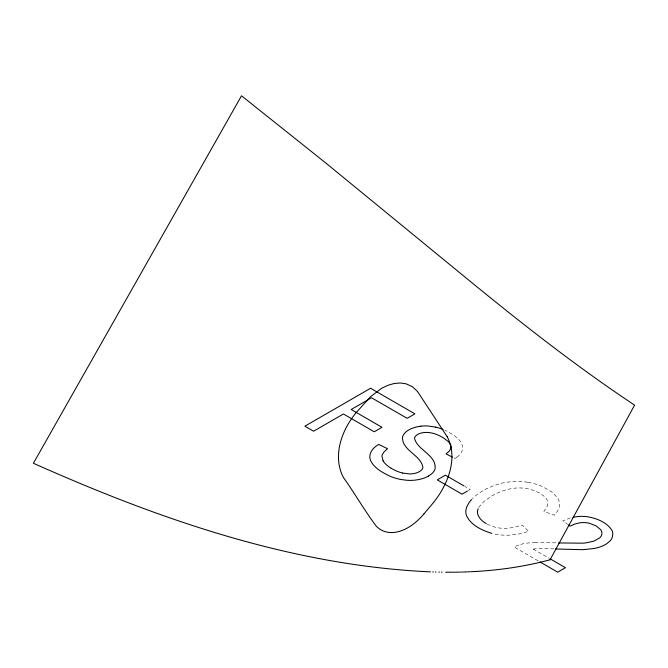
<?xml version="1.0" encoding="UTF-8"?>
<svg xmlns="http://www.w3.org/2000/svg" width="668" height="668" viewBox="0 0 668 668"><rect width="100%" height="100%" fill="white"/><g stroke="black" fill="none" stroke-linecap="round" stroke-linejoin="round"><path stroke-width="0.5" stroke-dasharray="3.34 2.5" d="M478.722 507.48L483.44 501.868L492.132 495.748A55.786 32.206 0 0 1 506.803 489.652L510.936 488.684A26.753 15.447 0 0 1 521.533 487.991L523.704 488.158A25.509 14.729 0 0 1 529.039 489.026C535.477 490.738 542.299 493.427 546.449 498.879A21.318 12.308 0 0 1 547.66 501.576L547.251 506.235L543.852 511.429L554.432 515.212L557.663 510.97L559.108 507.58A34.11 19.698 0 0 0 558.941 500.808A33.584 19.389 0 0 0 557.321 497.518L552.035 492.091L543.109 486.863A45.432 26.236 0 0 0 527.72 482.254M457.012 457.079L455.067 458.415L453.271 457.522M468.368 490.529L470.172 489.485L464.861 486.421M570.405 517.942L562.765 520.848L567.725 524.372M534.868 542.416L556.97 542.859M553.914 548.904L542.207 548.52A34.143 19.714 0 0 0 541.005 548.528A37.842 21.844 0 0 0 533.223 549.063M527.72 482.271L526.317 482.045A37.416 21.601 0 0 0 512.139 481.578L506.394 482.271A45.224 26.11 0 0 0 500.658 483.465L493.71 485.619L485.711 489.176A72.837 42.051 0 0 0 481.962 491.289A63.285 36.54 0 0 0 472.385 498.687M533.231 549.079L549.346 558.381M538.199 560.903L514.268 547.092A20.341 11.74 0 0 1 520.815 544.395M457.004 457.079A27.856 16.082 0 0 0 462.214 450.574A24.85 14.345 0 0 0 462.44 445.589L460.536 441.615A37.825 21.844 0 0 0 459.183 439.911L454.908 436.037L448.328 431.895A43.537 25.134 0 0 0 444.871 430.234M520.773 544.337A42.535 24.557 0 0 1 534.868 542.474M487.181 524.13A33.943 19.597 0 0 0 488.116 524.614L494.061 526.902A24.9 14.379 0 0 0 501.693 528.254L502.845 528.33A23.806 13.744 0 0 0 506.352 528.363L513.533 527.536L522.209 525.065L528.705 531.352L518.719 534.041L508.941 535.193A34.811 20.098 0 0 1 504.123 535.193A35.429 20.457 0 0 1 493.326 533.757"/><path stroke-width="1" d="M478.129 508.724L477.603 510.561A24.14 13.936 0 0 0 478.188 515.387A30.578 17.652 0 0 0 485.502 523.194A33.943 19.597 0 0 0 486.262 523.62M550.056 559.792L634.6 405.125C573.745 364.711 516.406 319.321 460.018 272.978L326.001 163.176L241.515 95.791L33.4 463.266C158.475 518.994 290.947 565.278 428.823 571.791M433.582 502.436C447.727 484.809 458.473 458.29 447.234 436.805M433.499 502.528L423.988 513.859M423.913 513.951C416.84 522.251 407.789 529.64 396.909 532.012C392.016 533.039 386.739 532.738 382.205 530.517C379.942 529.432 377.904 527.904 376.193 526.075C364.503 510.536 354.85 493.452 343.502 477.637C332.071 456.177 341.765 429.499 356.57 412.198M356.629 412.139L370.556 396.667L381.612 388.3L387.991 385.261L394.304 383.474L400.382 382.981L406.035 383.799L412.39 386.688L417.533 391.515L447.209 436.755M428.397 476.084L431.319 474.088A22.403 12.934 0 0 0 435.027 469.111C437.006 454.95 417.283 450.441 414.494 438.241A10.237 5.912 0 0 1 415.888 435.778L416.907 434.943A13.093 7.557 0 0 1 418.251 434.142L419.345 433.641A11.264 6.505 0 0 1 422.418 432.764C428.722 431.611 435.194 433.382 440.746 436.379A54.384 31.396 0 0 1 443.619 437.999L448.554 441.748L450.683 444.88A15.447 8.918 0 0 1 451.025 446.408A15.957 9.21 0 0 1 450.791 448.437L449.389 450.958L446.099 453.964L452.378 457.079M467.466 491.047L462.056 494.17L437.273 479.866L445.389 475.182L463.976 485.912M549.881 559.842C524.054 566.765 497.435 570.514 470.748 571.733M572.969 517.299L578.121 516.514A23.764 13.719 0 0 1 583.314 516.389A25.075 14.479 0 0 1 588.458 516.898C597.209 518.635 606.703 522.301 611.763 530.058A24.791 14.312 0 0 1 612.832 533.866L612.214 537.581A23.397 13.51 0 0 1 610.034 540.955L607.154 543.41A29.125 16.817 0 0 1 605.342 544.554A28.114 16.232 0 0 1 596.641 547.927A28.757 16.608 0 0 1 594.578 548.403L584.55 549.555A63.276 36.531 0 0 1 581.569 549.664L555.4 548.979M419.137 426.434L420.89 426.184M469.905 571.766L467.8 571.858M466.965 571.891L463.241 572.017M462.431 572.033L461.212 572.067M459.609 572.109L460.411 572.084M458.824 572.117L455.71 572.175M454.95 572.184L452.345 572.2M451.618 572.209L445.69 572.192M442.041 572.159L441.389 572.142M439.444 572.109L438.801 572.092M435.903 572.025L435.26 572.008M433.332 571.95L432.689 571.933M430.442 571.85L429.474 571.816M558.54 542.934L582.613 543.184A38.677 22.328 0 0 0 585.919 542.867L593.952 541.13L599.747 537.823A14.779 8.534 0 0 0 601.651 534.884L601.851 533.966A17.426 10.062 0 0 0 601.893 533.014A15.957 9.21 0 0 0 600.749 529.749L596.248 525.95L589.326 523.228A15.982 9.227 0 0 0 585.16 522.635A16.274 9.394 0 0 0 583.431 522.585A15.673 9.043 0 0 0 579.131 522.927L574.989 523.971L570.205 526.125L568.551 524.956M402.746 473.061L409.542 473.929A13.41 7.74 0 0 0 411.814 473.837L412.365 473.779A13.452 7.766 0 0 0 418.936 471.884A14.412 8.325 0 0 0 420.03 471.207A12.107 6.989 0 0 0 422.936 467.508C421.316 457.146 408.799 452.837 404.023 443.97A34.728 20.048 0 0 1 403.288 442.533L402.403 438.2A20.791 11.999 0 0 1 402.896 435.979A21.368 12.333 0 0 1 407.689 430.593A23.772 13.727 0 0 1 419.137 426.418M435.703 427.153L428.171 425.992A22.804 13.168 0 0 0 420.89 426.176M491.865 533.39C482.121 530.392 471.266 525.499 466.581 515.855A35.387 20.432 0 0 1 465.897 510.235L466.715 506.945L468.986 502.779A63.285 36.54 0 0 1 471.625 499.48M550.24 558.899L565.454 567.683L557.705 572.159L539.978 561.93M383.115 460.82L381.929 456.135A16.107 9.302 0 0 1 382.188 454.966L384.05 451.885L387.574 448.737L378.647 444.412L375.733 446.433A30.92 17.852 0 0 0 370.231 453.939A29.242 16.884 0 0 0 370.69 460.795C374.514 468.36 382.539 472.61 389.87 476.142A39.395 22.745 0 0 0 400.683 479.465L406.737 480.267A26.219 15.139 0 0 0 415.513 480.067L418.293 479.632A25.075 14.479 0 0 0 428.413 476.092M435.728 427.119A43.537 25.134 0 0 1 443.109 429.491M402.721 473.103A32.164 18.57 0 0 1 393.744 469.679L393.076 469.379A45.524 26.286 0 0 1 391.139 468.276M391.197 468.243A34.794 20.09 0 0 1 383.006 460.845M370.581 388.258L304.875 426.192L313.576 431.219L343.427 413.985L374.255 431.787L382.012 427.311L351.176 409.509L371.525 397.761L407.154 418.327L414.911 413.851L370.581 388.258"/></g></svg>
